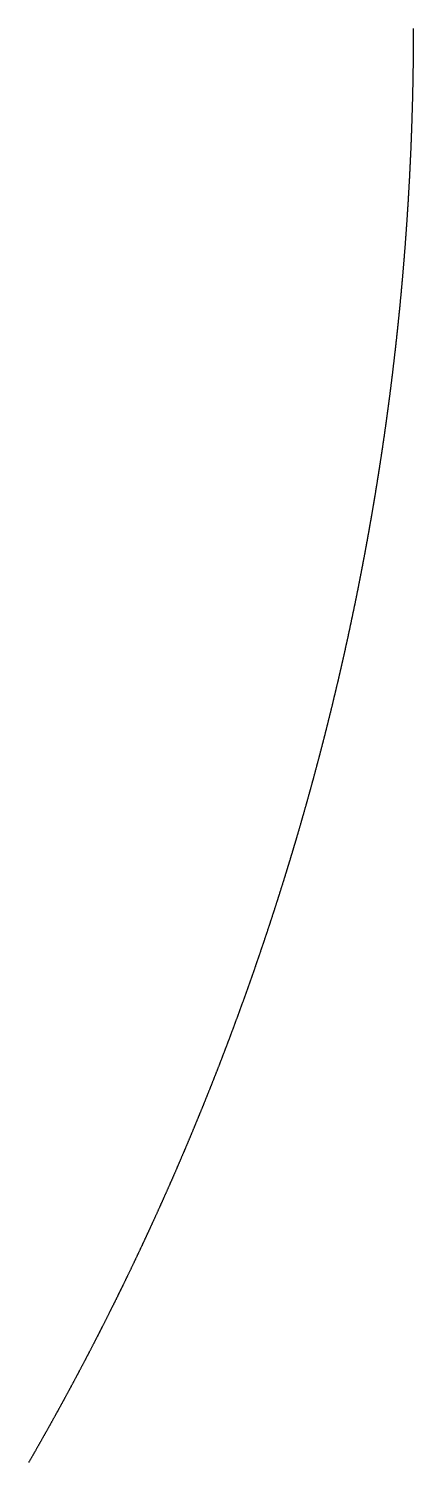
# Model space of a CAD drawing. Header units: metres. Extents: x -84 to 84, y -84 to 84.
# Drawn here: x 72.73 to 84, y -42.1 to -0.04 of the extents above; entities that cross this region are included whole.
import ezdxf

# ---------------------------------------------------------------- set-up
doc = ezdxf.new("R2010")
doc.units = ezdxf.units.M

msp = doc.modelspace()

# ---------------------------------------------------------------- linework, layer by layer
msp.add_lwpolyline([(84, -0.029), (84, -0.044), (84, -0.059), (84, -0.073), (84, -0.088), (84, -0.102), (84, -0.117), (84, -0.132), (84, -0.146), (84, -0.161), (84, -0.176), (84, -0.19), (84, -0.205), (84, -0.219), (84, -0.234), (84, -0.249), (84, -0.263), (84, -0.278), (84, -0.293), (83.999, -0.307), (83.999, -0.322), (83.999, -0.336), (83.999, -0.351), (83.999, -0.366), (83.999, -0.38), (83.999, -0.395), (83.999, -0.41), (83.999, -0.424), (83.999, -0.439), (83.999, -0.453), (83.999, -0.468), (83.999, -0.483), (83.999, -0.497), (83.998, -0.512), (83.998, -0.527), (83.998, -0.541), (83.998, -0.556), (83.998, -0.571), (83.998, -0.585), (83.998, -0.6), (83.998, -0.614), (83.998, -0.629), (83.998, -0.644), (83.997, -0.658), (83.997, -0.673), (83.997, -0.688), (83.997, -0.702), (83.997, -0.717), (83.997, -0.731), (83.997, -0.746), (83.997, -0.761), (83.996, -0.775), (83.996, -0.79), (83.996, -0.805), (83.996, -0.819), (83.996, -0.834), (83.996, -0.848), (83.996, -0.863), (83.995, -0.878), (83.995, -0.892), (83.995, -0.907), (83.995, -0.922), (83.995, -0.936), (83.995, -0.951), (83.995, -0.965), (83.994, -0.98), (83.994, -0.995), (83.994, -1.009), (83.994, -1.024), (83.994, -1.039), (83.993, -1.053), (83.993, -1.068), (83.993, -1.082), (83.993, -1.097), (83.993, -1.112), (83.993, -1.126), (83.992, -1.141), (83.992, -1.156), (83.992, -1.17), (83.992, -1.185), (83.992, -1.199), (83.991, -1.214), (83.991, -1.229), (83.991, -1.243), (83.991, -1.258), (83.99, -1.273), (83.99, -1.287), (83.99, -1.302), (83.99, -1.316), (83.99, -1.331), (83.989, -1.346), (83.989, -1.36), (83.989, -1.375), (83.989, -1.39), (83.988, -1.404), (83.988, -1.419), (83.988, -1.434), (83.988, -1.448), (83.987, -1.463), (83.987, -1.477), (83.987, -1.492), (83.987, -1.507), (83.986, -1.521), (83.986, -1.536), (83.986, -1.551), (83.986, -1.565), (83.985, -1.58), (83.985, -1.594), (83.985, -1.609), (83.984, -1.624), (83.984, -1.638), (83.984, -1.653), (83.984, -1.668), (83.983, -1.682), (83.983, -1.697), (83.983, -1.711), (83.982, -1.726), (83.982, -1.741), (83.982, -1.755), (83.981, -1.77), (83.981, -1.785), (83.981, -1.799), (83.981, -1.814), (83.98, -1.828), (83.98, -1.843), (83.98, -1.858), (83.979, -1.872), (83.979, -1.887), (83.979, -1.902), (83.978, -1.916), (83.978, -1.931), (83.978, -1.945), (83.977, -1.96), (83.977, -1.975), (83.977, -1.989), (83.976, -2.004), (83.976, -2.019), (83.976, -2.033), (83.975, -2.048), (83.975, -2.062), (83.974, -2.077), (83.974, -2.092), (83.974, -2.106), (83.973, -2.121), (83.973, -2.136), (83.973, -2.15), (83.972, -2.165), (83.972, -2.179), (83.971, -2.194), (83.971, -2.209), (83.971, -2.223), (83.97, -2.238), (83.97, -2.252), (83.97, -2.267), (83.969, -2.282), (83.969, -2.296), (83.968, -2.311), (83.968, -2.326), (83.968, -2.34), (83.967, -2.355), (83.967, -2.369), (83.966, -2.384), (83.966, -2.399), (83.965, -2.413), (83.965, -2.428), (83.965, -2.443), (83.964, -2.457), (83.964, -2.472), (83.963, -2.486), (83.963, -2.501), (83.962, -2.516), (83.962, -2.53), (83.962, -2.545), (83.961, -2.56), (83.961, -2.574), (83.96, -2.589), (83.96, -2.603), (83.959, -2.618), (83.959, -2.633), (83.958, -2.647), (83.958, -2.662), (83.958, -2.677), (83.957, -2.691), (83.957, -2.706), (83.956, -2.72), (83.956, -2.735), (83.955, -2.75), (83.955, -2.764), (83.954, -2.779), (83.954, -2.794), (83.953, -2.808), (83.953, -2.823), (83.952, -2.837), (83.952, -2.852), (83.951, -2.867), (83.951, -2.881), (83.95, -2.896), (83.95, -2.91), (83.949, -2.925), (83.949, -2.94), (83.948, -2.954), (83.948, -2.969), (83.947, -2.984), (83.947, -2.998), (83.946, -3.013), (83.946, -3.027), (83.945, -3.042), (83.945, -3.057), (83.944, -3.071), (83.944, -3.086), (83.943, -3.101), (83.942, -3.115), (83.942, -3.13), (83.941, -3.144), (83.941, -3.159), (83.94, -3.174), (83.94, -3.188), (83.939, -3.203), (83.939, -3.217), (83.938, -3.232), (83.937, -3.247), (83.937, -3.261), (83.936, -3.276), (83.936, -3.291), (83.935, -3.305), (83.935, -3.32), (83.934, -3.334), (83.933, -3.349), (83.933, -3.364), (83.932, -3.378), (83.932, -3.393), (83.931, -3.407), (83.931, -3.422), (83.93, -3.437), (83.929, -3.451), (83.929, -3.466), (83.928, -3.481), (83.928, -3.495), (83.927, -3.51), (83.926, -3.524), (83.926, -3.539), (83.925, -3.554), (83.924, -3.568), (83.924, -3.583), (83.923, -3.597), (83.923, -3.612), (83.922, -3.627), (83.921, -3.641), (83.921, -3.656), (83.92, -3.671), (83.919, -3.685), (83.919, -3.7), (83.918, -3.714), (83.918, -3.729), (83.917, -3.744), (83.916, -3.758), (83.916, -3.773), (83.915, -3.787), (83.914, -3.802), (83.914, -3.817), (83.913, -3.831), (83.912, -3.846), (83.912, -3.861), (83.911, -3.875), (83.91, -3.89), (83.91, -3.904), (83.909, -3.919), (83.908, -3.934), (83.908, -3.948), (83.907, -3.963), (83.906, -3.977), (83.905, -3.992), (83.905, -4.007), (83.904, -4.021), (83.903, -4.036), (83.903, -4.05), (83.902, -4.065), (83.901, -4.08), (83.901, -4.094), (83.9, -4.109), (83.899, -4.124), (83.898, -4.138), (83.898, -4.153), (83.897, -4.167), (83.896, -4.182), (83.895, -4.197), (83.895, -4.211), (83.894, -4.226), (83.893, -4.24), (83.893, -4.255), (83.892, -4.27), (83.891, -4.284), (83.89, -4.299), (83.89, -4.313), (83.889, -4.328), (83.888, -4.343), (83.887, -4.357), (83.887, -4.372), (83.886, -4.387), (83.885, -4.401), (83.884, -4.416), (83.884, -4.43), (83.883, -4.445), (83.882, -4.46), (83.881, -4.474), (83.88, -4.489), (83.88, -4.503), (83.879, -4.518), (83.878, -4.533), (83.877, -4.547), (83.876, -4.562), (83.876, -4.576), (83.875, -4.591), (83.874, -4.606), (83.873, -4.62), (83.872, -4.635), (83.872, -4.649), (83.871, -4.664), (83.87, -4.679), (83.869, -4.693), (83.868, -4.708), (83.868, -4.722), (83.867, -4.737), (83.866, -4.752), (83.865, -4.766), (83.864, -4.781), (83.863, -4.796), (83.863, -4.81), (83.862, -4.825), (83.861, -4.839), (83.86, -4.854), (83.859, -4.869), (83.858, -4.883), (83.858, -4.898), (83.857, -4.912), (83.856, -4.927), (83.855, -4.942), (83.854, -4.956), (83.853, -4.971), (83.852, -4.985), (83.852, -5), (83.851, -5.015), (83.85, -5.029), (83.849, -5.044), (83.848, -5.058), (83.847, -5.073), (83.846, -5.088), (83.845, -5.102), (83.845, -5.117), (83.844, -5.131), (83.843, -5.146), (83.842, -5.161), (83.841, -5.175), (83.84, -5.19), (83.839, -5.204), (83.838, -5.219), (83.837, -5.234), (83.836, -5.248), (83.836, -5.263), (83.835, -5.277), (83.834, -5.292), (83.833, -5.307), (83.832, -5.321), (83.831, -5.336), (83.83, -5.35), (83.829, -5.365), (83.828, -5.38), (83.827, -5.394), (83.826, -5.409), (83.825, -5.423), (83.824, -5.438), (83.823, -5.453), (83.823, -5.467), (83.822, -5.482), (83.821, -5.496), (83.82, -5.511), (83.819, -5.526), (83.818, -5.54), (83.817, -5.555), (83.816, -5.569), (83.815, -5.584), (83.814, -5.599), (83.813, -5.613), (83.812, -5.628), (83.811, -5.642), (83.81, -5.657), (83.809, -5.672), (83.808, -5.686), (83.807, -5.701), (83.806, -5.715), (83.805, -5.73), (83.804, -5.745), (83.803, -5.759), (83.802, -5.774), (83.801, -5.788), (83.8, -5.803), (83.799, -5.817), (83.798, -5.832), (83.797, -5.847), (83.796, -5.861), (83.795, -5.876), (83.794, -5.89), (83.793, -5.905), (83.792, -5.92), (83.791, -5.934), (83.79, -5.949), (83.789, -5.963), (83.788, -5.978), (83.787, -5.993), (83.786, -6.007), (83.785, -6.022), (83.784, -6.036), (83.783, -6.051), (83.781, -6.066), (83.78, -6.08), (83.779, -6.095), (83.778, -6.109), (83.777, -6.124), (83.776, -6.138), (83.775, -6.153), (83.774, -6.168), (83.773, -6.182), (83.772, -6.197), (83.771, -6.211), (83.77, -6.226), (83.769, -6.241), (83.768, -6.255), (83.766, -6.27), (83.765, -6.284), (83.764, -6.299), (83.763, -6.314), (83.762, -6.328), (83.761, -6.343), (83.76, -6.357), (83.759, -6.372), (83.758, -6.386), (83.757, -6.401), (83.755, -6.416), (83.754, -6.43), (83.753, -6.445), (83.752, -6.459), (83.751, -6.474), (83.75, -6.489), (83.749, -6.503), (83.748, -6.518), (83.746, -6.532), (83.745, -6.547), (83.744, -6.562), (83.743, -6.576), (83.742, -6.591), (83.741, -6.605), (83.74, -6.62), (83.738, -6.634), (83.737, -6.649), (83.736, -6.664), (83.735, -6.678), (83.734, -6.693), (83.733, -6.707), (83.732, -6.722), (83.73, -6.737), (83.729, -6.751), (83.728, -6.766), (83.727, -6.78), (83.726, -6.795), (83.724, -6.809), (83.723, -6.824), (83.722, -6.839), (83.721, -6.853), (83.72, -6.868), (83.719, -6.882), (83.717, -6.897), (83.716, -6.911), (83.715, -6.926), (83.714, -6.941), (83.713, -6.955), (83.711, -6.97), (83.71, -6.984), (83.709, -6.999), (83.708, -7.014), (83.706, -7.028), (83.705, -7.043), (83.704, -7.057), (83.703, -7.072), (83.702, -7.086), (83.7, -7.101), (83.699, -7.116), (83.698, -7.13), (83.697, -7.145), (83.695, -7.159), (83.694, -7.174), (83.693, -7.188), (83.692, -7.203), (83.69, -7.218), (83.689, -7.232), (83.688, -7.247), (83.687, -7.261), (83.685, -7.276), (83.684, -7.29), (83.683, -7.305), (83.682, -7.32), (83.68, -7.334), (83.679, -7.349), (83.678, -7.363), (83.676, -7.378), (83.675, -7.392), (83.674, -7.407), (83.673, -7.422), (83.671, -7.436), (83.67, -7.451), (83.669, -7.465), (83.667, -7.48), (83.666, -7.494), (83.665, -7.509), (83.664, -7.524), (83.662, -7.538), (83.661, -7.553), (83.66, -7.567), (83.658, -7.582), (83.657, -7.596), (83.656, -7.611), (83.654, -7.626), (83.653, -7.64), (83.652, -7.655), (83.65, -7.669), (83.649, -7.684), (83.648, -7.698), (83.646, -7.713), (83.645, -7.728), (83.644, -7.742), (83.642, -7.757), (83.641, -7.771), (83.64, -7.786), (83.638, -7.8), (83.637, -7.815), (83.636, -7.83), (83.634, -7.844), (83.633, -7.859), (83.631, -7.873), (83.63, -7.888), (83.629, -7.902), (83.627, -7.917), (83.626, -7.931), (83.625, -7.946), (83.623, -7.961), (83.622, -7.975), (83.62, -7.99), (83.619, -8.004), (83.618, -8.019), (83.616, -8.033), (83.615, -8.048), (83.613, -8.063), (83.612, -8.077), (83.611, -8.092), (83.609, -8.106), (83.608, -8.121), (83.606, -8.135), (83.605, -8.15), (83.604, -8.164), (83.602, -8.179), (83.601, -8.194), (83.599, -8.208), (83.598, -8.223), (83.597, -8.237), (83.595, -8.252), (83.594, -8.266), (83.592, -8.281), (83.591, -8.295), (83.589, -8.31), (83.588, -8.325), (83.586, -8.339), (83.585, -8.354), (83.584, -8.368), (83.582, -8.383), (83.581, -8.397), (83.579, -8.412), (83.578, -8.427), (83.576, -8.441), (83.575, -8.456), (83.573, -8.47), (83.572, -8.485), (83.57, -8.499), (83.569, -8.514), (83.567, -8.528), (83.566, -8.543), (83.564, -8.557), (83.563, -8.572), (83.561, -8.587), (83.56, -8.601), (83.558, -8.616), (83.557, -8.63), (83.555, -8.645), (83.554, -8.659), (83.552, -8.674), (83.551, -8.688), (83.549, -8.703), (83.548, -8.718), (83.546, -8.732), (83.545, -8.747), (83.543, -8.761), (83.542, -8.776), (83.54, -8.79), (83.539, -8.805), (83.537, -8.819), (83.536, -8.834), (83.534, -8.848), (83.533, -8.863), (83.531, -8.878), (83.53, -8.892), (83.528, -8.907), (83.527, -8.921), (83.525, -8.936), (83.523, -8.95), (83.522, -8.965), (83.52, -8.979), (83.519, -8.994), (83.517, -9.009), (83.516, -9.023), (83.514, -9.038), (83.512, -9.052), (83.511, -9.067), (83.509, -9.081), (83.508, -9.096), (83.506, -9.11), (83.505, -9.125), (83.503, -9.139), (83.501, -9.154), (83.5, -9.168), (83.498, -9.183), (83.497, -9.198), (83.495, -9.212), (83.493, -9.227), (83.492, -9.241), (83.49, -9.256), (83.489, -9.27), (83.487, -9.285), (83.485, -9.299), (83.484, -9.314), (83.482, -9.328), (83.481, -9.343), (83.479, -9.358), (83.477, -9.372), (83.476, -9.387), (83.474, -9.401), (83.472, -9.416), (83.471, -9.43), (83.469, -9.445), (83.467, -9.459), (83.466, -9.474), (83.464, -9.488), (83.463, -9.503), (83.461, -9.517), (83.459, -9.532), (83.458, -9.546), (83.456, -9.561), (83.454, -9.576), (83.453, -9.59), (83.451, -9.605), (83.449, -9.619), (83.448, -9.634), (83.446, -9.648), (83.444, -9.663), (83.443, -9.677), (83.441, -9.692), (83.439, -9.706), (83.438, -9.721), (83.436, -9.735), (83.434, -9.75), (83.432, -9.764), (83.431, -9.779), (83.429, -9.794), (83.427, -9.808), (83.426, -9.823), (83.424, -9.837), (83.422, -9.852), (83.421, -9.866), (83.419, -9.881), (83.417, -9.895), (83.415, -9.91), (83.414, -9.924), (83.412, -9.939), (83.41, -9.953), (83.408, -9.968), (83.407, -9.982), (83.405, -9.997), (83.403, -10.011), (83.402, -10.026), (83.4, -10.04), (83.398, -10.055), (83.396, -10.07), (83.395, -10.084), (83.393, -10.099), (83.391, -10.113), (83.389, -10.128), (83.388, -10.142), (83.386, -10.157), (83.384, -10.171), (83.382, -10.186), (83.38, -10.2), (83.379, -10.215), (83.377, -10.229), (83.375, -10.244), (83.373, -10.258), (83.372, -10.273), (83.37, -10.287), (83.368, -10.302), (83.366, -10.316), (83.364, -10.331), (83.363, -10.345), (83.361, -10.36), (83.359, -10.374), (83.357, -10.389), (83.355, -10.404), (83.354, -10.418), (83.352, -10.433), (83.35, -10.447), (83.348, -10.462), (83.346, -10.476), (83.345, -10.491), (83.343, -10.505), (83.341, -10.52), (83.339, -10.534), (83.337, -10.549), (83.335, -10.563), (83.334, -10.578), (83.332, -10.592), (83.33, -10.607), (83.328, -10.621), (83.326, -10.636), (83.324, -10.65), (83.323, -10.665), (83.321, -10.679), (83.319, -10.694), (83.317, -10.708), (83.315, -10.723), (83.313, -10.737), (83.311, -10.752), (83.31, -10.766), (83.308, -10.781), (83.306, -10.795), (83.304, -10.81), (83.302, -10.824), (83.3, -10.839), (83.298, -10.853), (83.296, -10.868), (83.294, -10.882), (83.293, -10.897), (83.291, -10.911), (83.289, -10.926), (83.287, -10.94), (83.285, -10.955), (83.283, -10.969), (83.281, -10.984), (83.279, -10.998), (83.277, -11.013), (83.275, -11.027), (83.274, -11.042), (83.272, -11.056), (83.27, -11.071), (83.268, -11.085), (83.266, -11.1), (83.264, -11.114), (83.262, -11.129), (83.26, -11.143), (83.258, -11.158), (83.256, -11.172), (83.254, -11.187), (83.252, -11.201), (83.25, -11.216), (83.248, -11.23), (83.246, -11.245), (83.245, -11.259), (83.243, -11.274), (83.241, -11.288), (83.239, -11.303), (83.237, -11.317), (83.235, -11.332), (83.233, -11.346), (83.231, -11.361), (83.229, -11.375), (83.227, -11.39), (83.225, -11.404), (83.223, -11.419), (83.221, -11.433), (83.219, -11.448), (83.217, -11.462), (83.215, -11.477), (83.213, -11.491), (83.211, -11.506), (83.209, -11.52), (83.207, -11.535), (83.205, -11.549), (83.203, -11.564), (83.201, -11.578), (83.199, -11.593), (83.197, -11.607), (83.195, -11.622), (83.193, -11.636), (83.191, -11.651), (83.189, -11.665), (83.187, -11.68), (83.185, -11.694), (83.183, -11.709), (83.181, -11.723), (83.179, -11.738), (83.177, -11.752), (83.175, -11.767), (83.173, -11.781), (83.17, -11.796), (83.168, -11.81), (83.166, -11.825), (83.164, -11.839), (83.162, -11.854), (83.16, -11.868), (83.158, -11.883), (83.156, -11.897), (83.154, -11.911), (83.152, -11.926), (83.15, -11.94), (83.148, -11.955), (83.146, -11.969), (83.144, -11.984), (83.142, -11.998), (83.139, -12.013), (83.137, -12.027), (83.135, -12.042), (83.133, -12.056), (83.131, -12.071), (83.129, -12.085), (83.127, -12.1), (83.125, -12.114), (83.123, -12.129), (83.121, -12.143), (83.119, -12.158), (83.116, -12.172), (83.114, -12.187), (83.112, -12.201), (83.11, -12.216), (83.108, -12.23), (83.106, -12.244), (83.104, -12.259), (83.102, -12.273), (83.099, -12.288), (83.097, -12.302), (83.095, -12.317), (83.093, -12.331), (83.091, -12.346), (83.089, -12.36), (83.087, -12.375), (83.084, -12.389), (83.082, -12.404), (83.08, -12.418), (83.078, -12.433), (83.076, -12.447), (83.074, -12.462), (83.071, -12.476), (83.069, -12.49), (83.067, -12.505), (83.065, -12.519), (83.063, -12.534), (83.061, -12.548), (83.058, -12.563), (83.056, -12.577), (83.054, -12.592), (83.052, -12.606), (83.05, -12.621), (83.047, -12.635), (83.045, -12.65), (83.043, -12.664), (83.041, -12.679), (83.039, -12.693), (83.036, -12.707), (83.034, -12.722), (83.032, -12.736), (83.03, -12.751), (83.028, -12.765), (83.025, -12.78), (83.023, -12.794), (83.021, -12.809), (83.019, -12.823), (83.017, -12.838), (83.014, -12.852), (83.012, -12.866), (83.01, -12.881), (83.008, -12.895), (83.005, -12.91), (83.003, -12.924), (83.001, -12.939), (82.999, -12.953), (82.996, -12.968), (82.994, -12.982), (82.992, -12.997), (82.99, -13.011), (82.987, -13.025), (82.985, -13.04), (82.983, -13.054), (82.981, -13.069), (82.978, -13.083), (82.976, -13.098), (82.974, -13.112), (82.971, -13.127), (82.969, -13.141), (82.967, -13.156), (82.965, -13.17), (82.962, -13.184), (82.96, -13.199), (82.958, -13.213), (82.955, -13.228), (82.953, -13.242), (82.951, -13.257), (82.949, -13.271), (82.946, -13.286), (82.944, -13.3), (82.942, -13.314), (82.939, -13.329), (82.937, -13.343), (82.935, -13.358), (82.932, -13.372), (82.93, -13.387), (82.928, -13.401), (82.925, -13.416), (82.923, -13.43), (82.921, -13.444), (82.918, -13.459), (82.916, -13.473), (82.914, -13.488), (82.911, -13.502), (82.909, -13.517), (82.907, -13.531), (82.904, -13.546), (82.902, -13.56), (82.9, -13.574), (82.897, -13.589), (82.895, -13.603), (82.893, -13.618), (82.89, -13.632), (82.888, -13.647), (82.885, -13.661), (82.883, -13.675), (82.881, -13.69), (82.878, -13.704), (82.876, -13.719), (82.874, -13.733), (82.871, -13.748), (82.869, -13.762), (82.866, -13.777), (82.864, -13.791), (82.862, -13.805), (82.859, -13.82), (82.857, -13.834), (82.854, -13.849), (82.852, -13.863), (82.85, -13.878), (82.847, -13.892), (82.845, -13.906), (82.842, -13.921), (82.84, -13.935), (82.838, -13.95), (82.835, -13.964), (82.833, -13.979), (82.83, -13.993), (82.828, -14.007), (82.825, -14.022), (82.823, -14.036), (82.821, -14.051), (82.818, -14.065), (82.816, -14.08), (82.813, -14.094), (82.811, -14.108), (82.808, -14.123), (82.806, -14.137), (82.803, -14.152), (82.801, -14.166), (82.798, -14.18), (82.796, -14.195), (82.794, -14.209), (82.791, -14.224), (82.789, -14.238), (82.786, -14.253), (82.784, -14.267), (82.781, -14.281), (82.779, -14.296), (82.776, -14.31), (82.774, -14.325), (82.771, -14.339), (82.769, -14.353), (82.766, -14.368), (82.764, -14.382), (82.761, -14.397), (82.759, -14.411), (82.756, -14.426), (82.754, -14.44), (82.751, -14.454), (82.749, -14.469), (82.746, -14.483), (82.744, -14.498), (82.741, -14.512), (82.739, -14.526), (82.736, -14.541), (82.734, -14.555), (82.731, -14.57), (82.729, -14.584), (82.726, -14.598), (82.723, -14.613), (82.721, -14.627), (82.718, -14.642), (82.716, -14.656), (82.713, -14.671), (82.711, -14.685), (82.708, -14.699), (82.706, -14.714), (82.703, -14.728), (82.701, -14.743), (82.698, -14.757), (82.695, -14.771), (82.693, -14.786), (82.69, -14.8), (82.688, -14.815), (82.685, -14.829), (82.683, -14.843), (82.68, -14.858), (82.677, -14.872), (82.675, -14.887), (82.672, -14.901), (82.67, -14.915), (82.667, -14.93), (82.664, -14.944), (82.662, -14.959), (82.659, -14.973), (82.657, -14.987), (82.654, -15.002), (82.651, -15.016), (82.649, -15.031), (82.646, -15.045), (82.644, -15.059), (82.641, -15.074), (82.638, -15.088), (82.636, -15.102), (82.633, -15.117), (82.631, -15.131), (82.628, -15.146), (82.625, -15.16), (82.623, -15.174), (82.62, -15.189), (82.617, -15.203), (82.615, -15.218), (82.612, -15.232), (82.609, -15.246), (82.607, -15.261), (82.604, -15.275), (82.602, -15.29), (82.599, -15.304), (82.596, -15.318), (82.594, -15.333), (82.591, -15.347), (82.588, -15.361), (82.586, -15.376), (82.583, -15.39), (82.58, -15.405), (82.578, -15.419), (82.575, -15.433), (82.572, -15.448), (82.569, -15.462), (82.567, -15.477), (82.564, -15.491), (82.561, -15.505), (82.559, -15.52), (82.556, -15.534), (82.553, -15.548), (82.551, -15.563), (82.548, -15.577), (82.545, -15.592), (82.543, -15.606), (82.54, -15.62), (82.537, -15.635), (82.534, -15.649), (82.532, -15.663), (82.529, -15.678), (82.526, -15.692), (82.523, -15.707), (82.521, -15.721), (82.518, -15.735), (82.515, -15.75), (82.513, -15.764), (82.51, -15.778), (82.507, -15.793), (82.504, -15.807), (82.502, -15.822), (82.499, -15.836), (82.496, -15.85), (82.493, -15.865), (82.491, -15.879), (82.488, -15.893), (82.485, -15.908), (82.482, -15.922), (82.48, -15.936), (82.477, -15.951), (82.474, -15.965), (82.471, -15.98), (82.468, -15.994), (82.466, -16.008), (82.463, -16.023), (82.46, -16.037), (82.457, -16.051), (82.455, -16.066), (82.452, -16.08), (82.449, -16.094), (82.446, -16.109), (82.443, -16.123), (82.441, -16.138), (82.438, -16.152), (82.435, -16.166), (82.432, -16.181), (82.429, -16.195), (82.427, -16.209), (82.424, -16.224), (82.421, -16.238), (82.418, -16.252), (82.415, -16.267), (82.412, -16.281), (82.41, -16.295), (82.407, -16.31), (82.404, -16.324), (82.401, -16.338), (82.398, -16.353), (82.395, -16.367), (82.393, -16.382), (82.39, -16.396), (82.387, -16.41), (82.384, -16.425), (82.381, -16.439), (82.378, -16.453), (82.375, -16.468), (82.373, -16.482), (82.37, -16.496), (82.367, -16.511), (82.364, -16.525), (82.361, -16.539), (82.358, -16.554), (82.355, -16.568), (82.353, -16.582), (82.35, -16.597), (82.347, -16.611), (82.344, -16.625), (82.341, -16.64), (82.338, -16.654), (82.335, -16.668), (82.332, -16.683), (82.329, -16.697), (82.327, -16.711), (82.324, -16.726), (82.321, -16.74), (82.318, -16.754), (82.315, -16.769), (82.312, -16.783), (82.309, -16.798), (82.306, -16.812), (82.303, -16.826), (82.3, -16.841), (82.297, -16.855), (82.294, -16.869), (82.292, -16.884), (82.289, -16.898), (82.286, -16.912), (82.283, -16.927), (82.28, -16.941), (82.277, -16.955), (82.274, -16.969), (82.271, -16.984), (82.268, -16.998), (82.265, -17.012), (82.262, -17.027), (82.259, -17.041), (82.256, -17.055), (82.253, -17.07), (82.25, -17.084), (82.247, -17.098), (82.244, -17.113), (82.241, -17.127), (82.238, -17.141), (82.235, -17.156), (82.232, -17.17), (82.229, -17.184), (82.226, -17.199), (82.223, -17.213), (82.22, -17.227), (82.217, -17.242), (82.215, -17.256), (82.212, -17.27), (82.209, -17.285), (82.206, -17.299), (82.203, -17.313), (82.199, -17.328), (82.196, -17.342), (82.193, -17.356), (82.19, -17.371), (82.187, -17.385), (82.184, -17.399), (82.181, -17.413), (82.178, -17.428), (82.175, -17.442), (82.172, -17.456), (82.169, -17.471), (82.166, -17.485), (82.163, -17.499), (82.16, -17.514), (82.157, -17.528), (82.154, -17.542), (82.151, -17.557), (82.148, -17.571), (82.145, -17.585), (82.142, -17.6), (82.139, -17.614), (82.136, -17.628), (82.133, -17.642), (82.13, -17.657), (82.127, -17.671), (82.124, -17.685), (82.12, -17.7), (82.117, -17.714), (82.114, -17.728), (82.111, -17.743), (82.108, -17.757), (82.105, -17.771), (82.102, -17.785), (82.099, -17.8), (82.096, -17.814), (82.093, -17.828), (82.09, -17.843), (82.087, -17.857), (82.083, -17.871), (82.08, -17.886), (82.077, -17.9), (82.074, -17.914), (82.071, -17.928), (82.068, -17.943), (82.065, -17.957), (82.062, -17.971), (82.059, -17.986), (82.055, -18), (82.052, -18.014), (82.049, -18.028), (82.046, -18.043), (82.043, -18.057), (82.04, -18.071), (82.037, -18.086), (82.033, -18.1), (82.03, -18.114), (82.027, -18.128), (82.024, -18.143), (82.021, -18.157), (82.018, -18.171), (82.015, -18.186), (82.011, -18.2), (82.008, -18.214), (82.005, -18.228), (82.002, -18.243), (81.999, -18.257), (81.996, -18.271), (81.992, -18.286), (81.989, -18.3), (81.986, -18.314), (81.983, -18.328), (81.98, -18.343), (81.976, -18.357), (81.973, -18.371), (81.97, -18.386), (81.967, -18.4), (81.964, -18.414), (81.961, -18.428), (81.957, -18.443), (81.954, -18.457), (81.951, -18.471), (81.948, -18.485), (81.945, -18.5), (81.941, -18.514), (81.938, -18.528), (81.935, -18.543), (81.932, -18.557), (81.928, -18.571), (81.925, -18.585), (81.922, -18.6), (81.919, -18.614), (81.916, -18.628), (81.912, -18.642), (81.909, -18.657), (81.906, -18.671), (81.903, -18.685), (81.899, -18.7), (81.896, -18.714), (81.893, -18.728), (81.89, -18.742), (81.886, -18.757), (81.883, -18.771), (81.88, -18.785), (81.877, -18.799), (81.873, -18.814), (81.87, -18.828), (81.867, -18.842), (81.863, -18.856), (81.86, -18.871), (81.857, -18.885), (81.854, -18.899), (81.85, -18.913), (81.847, -18.928), (81.844, -18.942), (81.84, -18.956), (81.837, -18.97), (81.834, -18.985), (81.831, -18.999), (81.827, -19.013), (81.824, -19.027), (81.821, -19.042), (81.817, -19.056), (81.814, -19.07), (81.811, -19.084), (81.807, -19.099), (81.804, -19.113), (81.801, -19.127), (81.797, -19.141), (81.794, -19.156), (81.791, -19.17), (81.788, -19.184), (81.784, -19.198), (81.781, -19.213), (81.778, -19.227), (81.774, -19.241), (81.771, -19.255), (81.767, -19.27), (81.764, -19.284), (81.761, -19.298), (81.757, -19.312), (81.754, -19.327), (81.751, -19.341), (81.747, -19.355), (81.744, -19.369), (81.741, -19.384), (81.737, -19.398), (81.734, -19.412), (81.731, -19.426), (81.727, -19.441), (81.724, -19.455), (81.72, -19.469), (81.717, -19.483), (81.714, -19.497), (81.71, -19.512), (81.707, -19.526), (81.703, -19.54), (81.7, -19.554), (81.697, -19.569), (81.693, -19.583), (81.69, -19.597), (81.686, -19.611), (81.683, -19.626), (81.68, -19.64), (81.676, -19.654), (81.673, -19.668), (81.669, -19.682), (81.666, -19.697), (81.663, -19.711), (81.659, -19.725), (81.656, -19.739), (81.652, -19.754), (81.649, -19.768), (81.645, -19.782), (81.642, -19.796), (81.639, -19.81), (81.635, -19.825), (81.632, -19.839), (81.628, -19.853), (81.625, -19.867), (81.621, -19.882), (81.618, -19.896), (81.614, -19.91), (81.611, -19.924), (81.608, -19.938), (81.604, -19.953), (81.601, -19.967), (81.597, -19.981), (81.594, -19.995), (81.59, -20.009), (81.587, -20.024), (81.583, -20.038), (81.58, -20.052), (81.576, -20.066), (81.573, -20.081), (81.569, -20.095), (81.566, -20.109), (81.562, -20.123), (81.559, -20.137), (81.555, -20.152), (81.552, -20.166), (81.548, -20.18), (81.545, -20.194), (81.541, -20.208), (81.538, -20.223), (81.534, -20.237), (81.531, -20.251), (81.527, -20.265), (81.524, -20.279), (81.52, -20.294), (81.517, -20.308), (81.513, -20.322), (81.51, -20.336), (81.506, -20.35), (81.503, -20.365), (81.499, -20.379), (81.496, -20.393), (81.492, -20.407), (81.488, -20.421), (81.485, -20.436), (81.481, -20.45), (81.478, -20.464), (81.474, -20.478), (81.471, -20.492), (81.467, -20.507), (81.464, -20.521), (81.46, -20.535), (81.456, -20.549), (81.453, -20.563), (81.449, -20.577), (81.446, -20.592), (81.442, -20.606), (81.439, -20.62), (81.435, -20.634), (81.431, -20.648), (81.428, -20.663), (81.424, -20.677), (81.421, -20.691), (81.417, -20.705), (81.413, -20.719), (81.41, -20.733), (81.406, -20.748), (81.403, -20.762), (81.399, -20.776), (81.395, -20.79), (81.392, -20.804), (81.388, -20.819), (81.385, -20.833), (81.381, -20.847), (81.377, -20.861), (81.374, -20.875), (81.37, -20.889), (81.366, -20.904), (81.363, -20.918), (81.359, -20.932), (81.356, -20.946), (81.352, -20.96), (81.348, -20.974), (81.345, -20.989), (81.341, -21.003), (81.337, -21.017), (81.334, -21.031), (81.33, -21.045), (81.326, -21.059), (81.323, -21.074), (81.319, -21.088), (81.315, -21.102), (81.312, -21.116), (81.308, -21.13), (81.304, -21.144), (81.301, -21.159), (81.297, -21.173), (81.293, -21.187), (81.29, -21.201), (81.286, -21.215), (81.282, -21.229), (81.279, -21.244), (81.275, -21.258), (81.271, -21.272), (81.268, -21.286), (81.264, -21.3), (81.26, -21.314), (81.257, -21.328), (81.253, -21.343), (81.249, -21.357), (81.245, -21.371), (81.242, -21.385), (81.238, -21.399), (81.234, -21.413), (81.231, -21.428), (81.227, -21.442), (81.223, -21.456), (81.219, -21.47), (81.216, -21.484), (81.212, -21.498), (81.208, -21.512), (81.204, -21.527), (81.201, -21.541), (81.197, -21.555), (81.193, -21.569), (81.189, -21.583), (81.186, -21.597), (81.182, -21.611), (81.178, -21.626), (81.174, -21.64), (81.171, -21.654), (81.167, -21.668), (81.163, -21.682), (81.159, -21.696), (81.156, -21.71), (81.152, -21.725), (81.148, -21.739), (81.144, -21.753), (81.141, -21.767), (81.137, -21.781), (81.133, -21.795), (81.129, -21.809), (81.125, -21.824), (81.122, -21.838), (81.118, -21.852), (81.114, -21.866), (81.11, -21.88), (81.106, -21.894), (81.103, -21.908), (81.099, -21.922), (81.095, -21.937), (81.091, -21.951), (81.087, -21.965), (81.084, -21.979), (81.08, -21.993), (81.076, -22.007), (81.072, -22.021), (81.068, -22.035), (81.064, -22.05), (81.061, -22.064), (81.057, -22.078), (81.053, -22.092), (81.049, -22.106), (81.045, -22.12), (81.041, -22.134), (81.038, -22.148), (81.034, -22.163), (81.03, -22.177), (81.026, -22.191), (81.022, -22.205), (81.018, -22.219), (81.014, -22.233), (81.011, -22.247), (81.007, -22.261), (81.003, -22.275), (80.999, -22.29), (80.995, -22.304), (80.991, -22.318), (80.987, -22.332), (80.984, -22.346), (80.98, -22.36), (80.976, -22.374), (80.972, -22.388), (80.968, -22.403), (80.964, -22.417), (80.96, -22.431), (80.956, -22.445), (80.952, -22.459), (80.948, -22.473), (80.945, -22.487), (80.941, -22.501), (80.937, -22.515), (80.933, -22.529), (80.929, -22.544), (80.925, -22.558), (80.921, -22.572), (80.917, -22.586), (80.913, -22.6), (80.909, -22.614), (80.905, -22.628), (80.901, -22.642), (80.898, -22.656), (80.894, -22.67), (80.89, -22.685), (80.886, -22.699), (80.882, -22.713), (80.878, -22.727), (80.874, -22.741), (80.87, -22.755), (80.866, -22.769), (80.862, -22.783), (80.858, -22.797), (80.854, -22.811), (80.85, -22.825), (80.846, -22.84), (80.842, -22.854), (80.838, -22.868), (80.834, -22.882), (80.83, -22.896), (80.826, -22.91), (80.822, -22.924), (80.818, -22.938), (80.814, -22.952), (80.81, -22.966), (80.806, -22.98), (80.802, -22.995), (80.798, -23.009), (80.794, -23.023), (80.79, -23.037), (80.786, -23.051), (80.782, -23.065), (80.778, -23.079), (80.774, -23.093), (80.77, -23.107), (80.766, -23.121), (80.762, -23.135), (80.758, -23.149), (80.754, -23.163), (80.75, -23.178), (80.746, -23.192), (80.742, -23.206), (80.738, -23.22), (80.734, -23.234), (80.73, -23.248), (80.726, -23.262), (80.722, -23.276), (80.718, -23.29), (80.714, -23.304), (80.71, -23.318), (80.706, -23.332), (80.702, -23.346), (80.698, -23.36), (80.694, -23.374), (80.69, -23.389), (80.686, -23.403), (80.682, -23.417), (80.677, -23.431), (80.673, -23.445), (80.669, -23.459), (80.665, -23.473), (80.661, -23.487), (80.657, -23.501), (80.653, -23.515), (80.649, -23.529), (80.645, -23.543), (80.641, -23.557), (80.637, -23.571), (80.633, -23.585), (80.628, -23.599), (80.624, -23.613), (80.62, -23.627), (80.616, -23.642), (80.612, -23.656), (80.608, -23.67), (80.604, -23.684), (80.6, -23.698), (80.596, -23.712), (80.591, -23.726), (80.587, -23.74), (80.583, -23.754), (80.579, -23.768), (80.575, -23.782), (80.571, -23.796), (80.567, -23.81), (80.563, -23.824), (80.558, -23.838), (80.554, -23.852), (80.55, -23.866), (80.546, -23.88), (80.542, -23.894), (80.538, -23.908), (80.534, -23.922), (80.529, -23.936), (80.525, -23.95), (80.521, -23.965), (80.517, -23.979), (80.513, -23.993), (80.509, -24.007), (80.504, -24.021), (80.5, -24.035), (80.496, -24.049), (80.492, -24.063), (80.488, -24.077), (80.483, -24.091), (80.479, -24.105), (80.475, -24.119), (80.471, -24.133), (80.467, -24.147), (80.463, -24.161), (80.458, -24.175), (80.454, -24.189), (80.45, -24.203), (80.446, -24.217), (80.442, -24.231), (80.437, -24.245), (80.433, -24.259), (80.429, -24.273), (80.425, -24.287), (80.42, -24.301), (80.416, -24.315), (80.412, -24.329), (80.408, -24.343), (80.404, -24.357), (80.399, -24.371), (80.395, -24.385), (80.391, -24.399), (80.387, -24.413), (80.382, -24.427), (80.378, -24.441), (80.374, -24.455), (80.37, -24.469), (80.365, -24.483), (80.361, -24.497), (80.357, -24.511), (80.353, -24.525), (80.348, -24.539), (80.344, -24.553), (80.34, -24.567), (80.336, -24.581), (80.331, -24.595), (80.327, -24.609), (80.323, -24.623), (80.318, -24.637), (80.314, -24.651), (80.31, -24.665), (80.306, -24.679), (80.301, -24.693), (80.297, -24.707), (80.293, -24.721), (80.288, -24.735), (80.284, -24.749), (80.28, -24.763), (80.275, -24.777), (80.271, -24.791), (80.267, -24.805), (80.263, -24.819), (80.258, -24.833), (80.254, -24.847), (80.25, -24.861), (80.245, -24.875), (80.241, -24.889), (80.237, -24.903), (80.232, -24.917), (80.228, -24.931), (80.224, -24.945), (80.219, -24.959), (80.215, -24.973), (80.211, -24.987), (80.206, -25.001), (80.202, -25.015), (80.198, -25.029), (80.193, -25.043), (80.189, -25.057), (80.185, -25.071), (80.18, -25.085), (80.176, -25.099), (80.171, -25.113), (80.167, -25.127), (80.163, -25.141), (80.158, -25.155), (80.154, -25.169), (80.15, -25.183), (80.145, -25.197), (80.141, -25.211), (80.137, -25.225), (80.132, -25.239), (80.128, -25.253), (80.123, -25.267), (80.119, -25.281), (80.115, -25.295), (80.11, -25.309), (80.106, -25.323), (80.101, -25.336), (80.097, -25.35), (80.093, -25.364), (80.088, -25.378), (80.084, -25.392), (80.079, -25.406), (80.075, -25.42), (80.071, -25.434), (80.066, -25.448), (80.062, -25.462), (80.057, -25.476), (80.053, -25.49), (80.048, -25.504), (80.044, -25.518), (80.04, -25.532), (80.035, -25.546), (80.031, -25.56), (80.026, -25.574), (80.022, -25.588), (80.017, -25.602), (80.013, -25.616), (80.008, -25.63), (80.004, -25.644), (79.999, -25.657), (79.995, -25.671), (79.991, -25.685), (79.986, -25.699), (79.982, -25.713), (79.977, -25.727), (79.973, -25.741), (79.968, -25.755), (79.964, -25.769), (79.959, -25.783), (79.955, -25.797), (79.95, -25.811), (79.946, -25.825), (79.941, -25.839), (79.937, -25.853), (79.932, -25.867), (79.928, -25.881), (79.923, -25.894), (79.919, -25.908), (79.914, -25.922), (79.91, -25.936), (79.905, -25.95), (79.901, -25.964), (79.896, -25.978), (79.892, -25.992), (79.887, -26.006), (79.883, -26.02), (79.878, -26.034), (79.874, -26.048), (79.869, -26.062), (79.865, -26.076), (79.86, -26.089), (79.856, -26.103), (79.851, -26.117), (79.847, -26.131), (79.842, -26.145), (79.837, -26.159), (79.833, -26.173), (79.828, -26.187), (79.824, -26.201), (79.819, -26.215), (79.815, -26.229), (79.81, -26.243), (79.806, -26.256), (79.801, -26.27), (79.796, -26.284), (79.792, -26.298), (79.787, -26.312), (79.783, -26.326), (79.778, -26.34), (79.774, -26.354), (79.769, -26.368), (79.764, -26.382), (79.76, -26.396), (79.755, -26.41), (79.751, -26.423), (79.746, -26.437), (79.741, -26.451), (79.737, -26.465), (79.732, -26.479), (79.728, -26.493), (79.723, -26.507), (79.718, -26.521), (79.714, -26.535), (79.709, -26.549), (79.705, -26.562), (79.7, -26.576), (79.695, -26.59), (79.691, -26.604), (79.686, -26.618), (79.681, -26.632), (79.677, -26.646), (79.672, -26.66), (79.668, -26.674), (79.663, -26.687), (79.658, -26.701), (79.654, -26.715), (79.649, -26.729), (79.644, -26.743), (79.64, -26.757), (79.635, -26.771), (79.63, -26.785), (79.626, -26.799), (79.621, -26.812), (79.616, -26.826), (79.612, -26.84), (79.607, -26.854), (79.602, -26.868), (79.598, -26.882), (79.593, -26.896), (79.588, -26.91), (79.584, -26.923), (79.579, -26.937), (79.574, -26.951), (79.57, -26.965), (79.565, -26.979), (79.56, -26.993), (79.556, -27.007), (79.551, -27.021), (79.546, -27.034), (79.542, -27.048), (79.537, -27.062), (79.532, -27.076), (79.527, -27.09), (79.523, -27.104), (79.518, -27.118), (79.513, -27.132), (79.509, -27.145), (79.504, -27.159), (79.499, -27.173), (79.494, -27.187), (79.49, -27.201), (79.485, -27.215), (79.48, -27.229), (79.476, -27.242), (79.471, -27.256), (79.466, -27.27), (79.461, -27.284), (79.457, -27.298), (79.452, -27.312), (79.447, -27.326), (79.442, -27.339), (79.438, -27.353), (79.433, -27.367), (79.428, -27.381), (79.423, -27.395), (79.419, -27.409), (79.414, -27.423), (79.409, -27.436), (79.404, -27.45), (79.399, -27.464), (79.395, -27.478), (79.39, -27.492), (79.385, -27.506), (79.38, -27.519), (79.376, -27.533), (79.371, -27.547), (79.366, -27.561), (79.361, -27.575), (79.356, -27.589), (79.352, -27.603), (79.347, -27.616), (79.342, -27.63), (79.337, -27.644), (79.332, -27.658), (79.328, -27.672), (79.323, -27.686), (79.318, -27.699), (79.313, -27.713), (79.308, -27.727), (79.304, -27.741), (79.299, -27.755), (79.294, -27.769), (79.289, -27.782), (79.284, -27.796), (79.279, -27.81), (79.275, -27.824), (79.27, -27.838), (79.265, -27.851), (79.26, -27.865), (79.255, -27.879), (79.25, -27.893), (79.246, -27.907), (79.241, -27.921), (79.236, -27.934), (79.231, -27.948), (79.226, -27.962), (79.221, -27.976), (79.216, -27.99), (79.211, -28.003), (79.207, -28.017), (79.202, -28.031), (79.197, -28.045), (79.192, -28.059), (79.187, -28.073), (79.182, -28.086), (79.177, -28.1), (79.172, -28.114), (79.168, -28.128), (79.163, -28.142), (79.158, -28.155), (79.153, -28.169), (79.148, -28.183), (79.143, -28.197), (79.138, -28.211), (79.133, -28.224), (79.128, -28.238), (79.124, -28.252), (79.119, -28.266), (79.114, -28.28), (79.109, -28.293), (79.104, -28.307), (79.099, -28.321), (79.094, -28.335), (79.089, -28.349), (79.084, -28.362), (79.079, -28.376), (79.074, -28.39), (79.069, -28.404), (79.064, -28.418), (79.059, -28.431), (79.055, -28.445), (79.05, -28.459), (79.045, -28.473), (79.04, -28.486), (79.035, -28.5), (79.03, -28.514), (79.025, -28.528), (79.02, -28.542), (79.015, -28.555), (79.01, -28.569), (79.005, -28.583), (79, -28.597), (78.995, -28.611), (78.99, -28.624), (78.985, -28.638), (78.98, -28.652), (78.975, -28.666), (78.97, -28.679), (78.965, -28.693), (78.96, -28.707), (78.955, -28.721), (78.95, -28.734), (78.945, -28.748), (78.94, -28.762), (78.935, -28.776), (78.93, -28.79), (78.925, -28.803), (78.92, -28.817), (78.915, -28.831), (78.91, -28.845), (78.905, -28.858), (78.9, -28.872), (78.895, -28.886), (78.89, -28.9), (78.885, -28.913), (78.88, -28.927), (78.875, -28.941), (78.87, -28.955), (78.865, -28.968), (78.86, -28.982), (78.855, -28.996), (78.85, -29.01), (78.845, -29.023), (78.84, -29.037), (78.835, -29.051), (78.83, -29.065), (78.825, -29.078), (78.819, -29.092), (78.814, -29.106), (78.809, -29.12), (78.804, -29.133), (78.799, -29.147), (78.794, -29.161), (78.789, -29.175), (78.784, -29.188), (78.779, -29.202), (78.774, -29.216), (78.769, -29.23), (78.764, -29.243), (78.759, -29.257), (78.754, -29.271), (78.748, -29.285), (78.743, -29.298), (78.738, -29.312), (78.733, -29.326), (78.728, -29.34), (78.723, -29.353), (78.718, -29.367), (78.713, -29.381), (78.708, -29.394), (78.703, -29.408), (78.697, -29.422), (78.692, -29.436), (78.687, -29.449), (78.682, -29.463), (78.677, -29.477), (78.672, -29.491), (78.667, -29.504), (78.662, -29.518), (78.656, -29.532), (78.651, -29.545), (78.646, -29.559), (78.641, -29.573), (78.636, -29.587), (78.631, -29.6), (78.626, -29.614), (78.62, -29.628), (78.615, -29.641), (78.61, -29.655), (78.605, -29.669), (78.6, -29.683), (78.595, -29.696), (78.59, -29.71), (78.584, -29.724), (78.579, -29.737), (78.574, -29.751), (78.569, -29.765), (78.564, -29.779), (78.558, -29.792), (78.553, -29.806), (78.548, -29.82), (78.543, -29.833), (78.538, -29.847), (78.533, -29.861), (78.527, -29.874), (78.522, -29.888), (78.517, -29.902), (78.512, -29.916), (78.507, -29.929), (78.501, -29.943), (78.496, -29.957), (78.491, -29.97), (78.486, -29.984), (78.481, -29.998), (78.475, -30.011), (78.47, -30.025), (78.465, -30.039), (78.46, -30.052), (78.454, -30.066), (78.449, -30.08), (78.444, -30.093), (78.439, -30.107), (78.433, -30.121), (78.428, -30.135), (78.423, -30.148), (78.418, -30.162), (78.413, -30.176), (78.407, -30.189), (78.402, -30.203), (78.397, -30.217), (78.392, -30.23), (78.386, -30.244), (78.381, -30.258), (78.376, -30.271), (78.37, -30.285), (78.365, -30.299), (78.36, -30.312), (78.355, -30.326), (78.349, -30.34), (78.344, -30.353), (78.339, -30.367), (78.334, -30.381), (78.328, -30.394), (78.323, -30.408), (78.318, -30.422), (78.312, -30.435), (78.307, -30.449), (78.302, -30.463), (78.297, -30.476), (78.291, -30.49), (78.286, -30.504), (78.281, -30.517), (78.275, -30.531), (78.27, -30.545), (78.265, -30.558), (78.259, -30.572), (78.254, -30.586), (78.249, -30.599), (78.243, -30.613), (78.238, -30.626), (78.233, -30.64), (78.227, -30.654), (78.222, -30.667), (78.217, -30.681), (78.211, -30.695), (78.206, -30.708), (78.201, -30.722), (78.195, -30.736), (78.19, -30.749), (78.185, -30.763), (78.179, -30.777), (78.174, -30.79), (78.169, -30.804), (78.163, -30.817), (78.158, -30.831), (78.153, -30.845), (78.147, -30.858), (78.142, -30.872), (78.136, -30.886), (78.131, -30.899), (78.126, -30.913), (78.12, -30.927), (78.115, -30.94), (78.11, -30.954), (78.104, -30.967), (78.099, -30.981), (78.093, -30.995), (78.088, -31.008), (78.083, -31.022), (78.077, -31.036), (78.072, -31.049), (78.066, -31.063), (78.061, -31.076), (78.056, -31.09), (78.05, -31.104), (78.045, -31.117), (78.039, -31.131), (78.034, -31.144), (78.029, -31.158), (78.023, -31.172), (78.018, -31.185), (78.012, -31.199), (78.007, -31.213), (78.001, -31.226), (77.996, -31.24), (77.991, -31.253), (77.985, -31.267), (77.98, -31.281), (77.974, -31.294), (77.969, -31.308), (77.963, -31.321), (77.958, -31.335), (77.953, -31.349), (77.947, -31.362), (77.942, -31.376), (77.936, -31.389), (77.931, -31.403), (77.925, -31.417), (77.92, -31.43), (77.914, -31.444), (77.909, -31.457), (77.903, -31.471), (77.898, -31.485), (77.892, -31.498), (77.887, -31.512), (77.881, -31.525), (77.876, -31.539), (77.871, -31.553), (77.865, -31.566), (77.86, -31.58), (77.854, -31.593), (77.849, -31.607), (77.843, -31.62), (77.838, -31.634), (77.832, -31.648), (77.827, -31.661), (77.821, -31.675), (77.816, -31.688), (77.81, -31.702), (77.804, -31.715), (77.799, -31.729), (77.793, -31.743), (77.788, -31.756), (77.782, -31.77), (77.777, -31.783), (77.771, -31.797), (77.766, -31.81), (77.76, -31.824), (77.755, -31.838), (77.749, -31.851), (77.744, -31.865), (77.738, -31.878), (77.733, -31.892), (77.727, -31.905), (77.722, -31.919), (77.716, -31.933), (77.71, -31.946), (77.705, -31.96), (77.699, -31.973), (77.694, -31.987), (77.688, -32), (77.683, -32.014), (77.677, -32.027), (77.671, -32.041), (77.666, -32.055), (77.66, -32.068), (77.655, -32.082), (77.649, -32.095), (77.644, -32.109), (77.638, -32.122), (77.632, -32.136), (77.627, -32.149), (77.621, -32.163), (77.616, -32.176), (77.61, -32.19), (77.604, -32.204), (77.599, -32.217), (77.593, -32.231), (77.588, -32.244), (77.582, -32.258), (77.576, -32.271), (77.571, -32.285), (77.565, -32.298), (77.56, -32.312), (77.554, -32.325), (77.548, -32.339), (77.543, -32.352), (77.537, -32.366), (77.531, -32.38), (77.526, -32.393), (77.52, -32.407), (77.515, -32.42), (77.509, -32.434), (77.503, -32.447), (77.498, -32.461), (77.492, -32.474), (77.486, -32.488), (77.481, -32.501), (77.475, -32.515), (77.469, -32.528), (77.464, -32.542), (77.458, -32.555), (77.452, -32.569), (77.447, -32.582), (77.441, -32.596), (77.435, -32.609), (77.43, -32.623), (77.424, -32.636), (77.418, -32.65), (77.413, -32.663), (77.407, -32.677), (77.401, -32.69), (77.396, -32.704), (77.39, -32.717), (77.384, -32.731), (77.379, -32.744), (77.373, -32.758), (77.367, -32.771), (77.361, -32.785), (77.356, -32.798), (77.35, -32.812), (77.344, -32.825), (77.339, -32.839), (77.333, -32.852), (77.327, -32.866), (77.321, -32.879), (77.316, -32.893), (77.31, -32.906), (77.304, -32.92), (77.299, -32.933), (77.293, -32.947), (77.287, -32.96), (77.281, -32.974), (77.276, -32.987), (77.27, -33.001), (77.264, -33.014), (77.258, -33.028), (77.253, -33.041), (77.247, -33.055), (77.241, -33.068), (77.235, -33.082), (77.23, -33.095), (77.224, -33.109), (77.218, -33.122), (77.212, -33.136), (77.207, -33.149), (77.201, -33.163), (77.195, -33.176), (77.189, -33.189), (77.184, -33.203), (77.178, -33.216), (77.172, -33.23), (77.166, -33.243), (77.16, -33.257), (77.155, -33.27), (77.149, -33.284), (77.143, -33.297), (77.137, -33.311), (77.131, -33.324), (77.126, -33.338), (77.12, -33.351), (77.114, -33.365), (77.108, -33.378), (77.102, -33.391), (77.097, -33.405), (77.091, -33.418), (77.085, -33.432), (77.079, -33.445), (77.073, -33.459), (77.068, -33.472), (77.062, -33.486), (77.056, -33.499), (77.05, -33.512), (77.044, -33.526), (77.038, -33.539), (77.033, -33.553), (77.027, -33.566), (77.021, -33.58), (77.015, -33.593), (77.009, -33.607), (77.003, -33.62), (76.998, -33.633), (76.992, -33.647), (76.986, -33.66), (76.98, -33.674), (76.974, -33.687), (76.968, -33.701), (76.962, -33.714), (76.957, -33.728), (76.951, -33.741), (76.945, -33.754), (76.939, -33.768), (76.933, -33.781), (76.927, -33.795), (76.921, -33.808), (76.915, -33.821), (76.91, -33.835), (76.904, -33.848), (76.898, -33.862), (76.892, -33.875), (76.886, -33.889), (76.88, -33.902), (76.874, -33.915), (76.868, -33.929), (76.862, -33.942), (76.856, -33.956), (76.851, -33.969), (76.845, -33.982), (76.839, -33.996), (76.833, -34.009), (76.827, -34.023), (76.821, -34.036), (76.815, -34.05), (76.809, -34.063), (76.803, -34.076), (76.797, -34.09), (76.791, -34.103), (76.785, -34.117), (76.779, -34.13), (76.774, -34.143), (76.768, -34.157), (76.762, -34.17), (76.756, -34.184), (76.75, -34.197), (76.744, -34.21), (76.738, -34.224), (76.732, -34.237), (76.726, -34.251), (76.72, -34.264), (76.714, -34.277), (76.708, -34.291), (76.702, -34.304), (76.696, -34.317), (76.69, -34.331), (76.684, -34.344), (76.678, -34.358), (76.672, -34.371), (76.666, -34.384), (76.66, -34.398), (76.654, -34.411), (76.648, -34.425), (76.642, -34.438), (76.636, -34.451), (76.63, -34.465), (76.624, -34.478), (76.618, -34.491), (76.612, -34.505), (76.606, -34.518), (76.6, -34.531), (76.594, -34.545), (76.588, -34.558), (76.582, -34.572), (76.576, -34.585), (76.57, -34.598), (76.564, -34.612), (76.558, -34.625), (76.552, -34.638), (76.546, -34.652), (76.54, -34.665), (76.534, -34.678), (76.528, -34.692), (76.522, -34.705), (76.516, -34.719), (76.51, -34.732), (76.504, -34.745), (76.498, -34.759), (76.492, -34.772), (76.486, -34.785), (76.48, -34.799), (76.474, -34.812), (76.468, -34.825), (76.462, -34.839), (76.456, -34.852), (76.449, -34.865), (76.443, -34.879), (76.437, -34.892), (76.431, -34.905), (76.425, -34.919), (76.419, -34.932), (76.413, -34.945), (76.407, -34.959), (76.401, -34.972), (76.395, -34.985), (76.389, -34.999), (76.383, -35.012), (76.376, -35.025), (76.37, -35.039), (76.364, -35.052), (76.358, -35.065), (76.352, -35.079), (76.346, -35.092), (76.34, -35.105), (76.334, -35.119), (76.328, -35.132), (76.322, -35.145), (76.315, -35.159), (76.309, -35.172), (76.303, -35.185), (76.297, -35.199), (76.291, -35.212), (76.285, -35.225), (76.279, -35.239), (76.273, -35.252), (76.266, -35.265), (76.26, -35.279), (76.254, -35.292), (76.248, -35.305), (76.242, -35.318), (76.236, -35.332), (76.23, -35.345), (76.223, -35.358), (76.217, -35.372), (76.211, -35.385), (76.205, -35.398), (76.199, -35.412), (76.193, -35.425), (76.186, -35.438), (76.18, -35.451), (76.174, -35.465), (76.168, -35.478), (76.162, -35.491), (76.156, -35.505), (76.149, -35.518), (76.143, -35.531), (76.137, -35.545), (76.131, -35.558), (76.125, -35.571), (76.119, -35.584), (76.112, -35.598), (76.106, -35.611), (76.1, -35.624), (76.094, -35.638), (76.088, -35.651), (76.081, -35.664), (76.075, -35.677), (76.069, -35.691), (76.063, -35.704), (76.056, -35.717), (76.05, -35.731), (76.044, -35.744), (76.038, -35.757), (76.032, -35.77), (76.025, -35.784), (76.019, -35.797), (76.013, -35.81), (76.007, -35.823), (76, -35.837), (75.994, -35.85), (75.988, -35.863), (75.982, -35.876), (75.976, -35.89), (75.969, -35.903), (75.963, -35.916), (75.957, -35.93), (75.951, -35.943), (75.944, -35.956), (75.938, -35.969), (75.932, -35.983), (75.925, -35.996), (75.919, -36.009), (75.913, -36.022), (75.907, -36.036), (75.9, -36.049), (75.894, -36.062), (75.888, -36.075), (75.882, -36.089), (75.875, -36.102), (75.869, -36.115), (75.863, -36.128), (75.856, -36.142), (75.85, -36.155), (75.844, -36.168), (75.838, -36.181), (75.831, -36.194), (75.825, -36.208), (75.819, -36.221), (75.812, -36.234), (75.806, -36.247), (75.8, -36.261), (75.793, -36.274), (75.787, -36.287), (75.781, -36.3), (75.775, -36.314), (75.768, -36.327), (75.762, -36.34), (75.756, -36.353), (75.749, -36.366), (75.743, -36.38), (75.737, -36.393), (75.73, -36.406), (75.724, -36.419), (75.718, -36.433), (75.711, -36.446), (75.705, -36.459), (75.699, -36.472), (75.692, -36.485), (75.686, -36.499), (75.679, -36.512), (75.673, -36.525), (75.667, -36.538), (75.66, -36.551), (75.654, -36.565), (75.648, -36.578), (75.641, -36.591), (75.635, -36.604), (75.629, -36.617), (75.622, -36.631), (75.616, -36.644), (75.609, -36.657), (75.603, -36.67), (75.597, -36.683), (75.59, -36.697), (75.584, -36.71), (75.578, -36.723), (75.571, -36.736), (75.565, -36.749), (75.558, -36.763), (75.552, -36.776), (75.546, -36.789), (75.539, -36.802), (75.533, -36.815), (75.526, -36.829), (75.52, -36.842), (75.514, -36.855), (75.507, -36.868), (75.501, -36.881), (75.494, -36.895), (75.488, -36.908), (75.481, -36.921), (75.475, -36.934), (75.469, -36.947), (75.462, -36.96), (75.456, -36.974), (75.449, -36.987), (75.443, -37), (75.436, -37.013), (75.43, -37.026), (75.424, -37.039), (75.417, -37.053), (75.411, -37.066), (75.404, -37.079), (75.398, -37.092), (75.391, -37.105), (75.385, -37.118), (75.378, -37.132), (75.372, -37.145), (75.365, -37.158), (75.359, -37.171), (75.353, -37.184), (75.346, -37.197), (75.34, -37.21), (75.333, -37.224), (75.327, -37.237), (75.32, -37.25), (75.314, -37.263), (75.307, -37.276), (75.301, -37.289), (75.294, -37.303), (75.288, -37.316), (75.281, -37.329), (75.275, -37.342), (75.268, -37.355), (75.262, -37.368), (75.255, -37.381), (75.249, -37.395), (75.242, -37.408), (75.236, -37.421), (75.229, -37.434), (75.223, -37.447), (75.216, -37.46), (75.21, -37.473), (75.203, -37.486), (75.197, -37.5), (75.19, -37.513), (75.183, -37.526), (75.177, -37.539), (75.17, -37.552), (75.164, -37.565), (75.157, -37.578), (75.151, -37.591), (75.144, -37.605), (75.138, -37.618), (75.131, -37.631), (75.125, -37.644), (75.118, -37.657), (75.112, -37.67), (75.105, -37.683), (75.098, -37.696), (75.092, -37.709), (75.085, -37.723), (75.079, -37.736), (75.072, -37.749), (75.066, -37.762), (75.059, -37.775), (75.052, -37.788), (75.046, -37.801), (75.039, -37.814), (75.033, -37.827), (75.026, -37.841), (75.02, -37.854), (75.013, -37.867), (75.006, -37.88), (75, -37.893), (74.993, -37.906), (74.987, -37.919), (74.98, -37.932), (74.973, -37.945), (74.967, -37.958), (74.96, -37.971), (74.954, -37.985), (74.947, -37.998), (74.94, -38.011), (74.934, -38.024), (74.927, -38.037), (74.92, -38.05), (74.914, -38.063), (74.907, -38.076), (74.901, -38.089), (74.894, -38.102), (74.887, -38.115), (74.881, -38.128), (74.874, -38.141), (74.867, -38.155), (74.861, -38.168), (74.854, -38.181), (74.847, -38.194), (74.841, -38.207), (74.834, -38.22), (74.828, -38.233), (74.821, -38.246), (74.814, -38.259), (74.808, -38.272), (74.801, -38.285), (74.794, -38.298), (74.788, -38.311), (74.781, -38.324), (74.774, -38.337), (74.768, -38.35), (74.761, -38.364), (74.754, -38.377), (74.748, -38.39), (74.741, -38.403), (74.734, -38.416), (74.727, -38.429), (74.721, -38.442), (74.714, -38.455), (74.707, -38.468), (74.701, -38.481), (74.694, -38.494), (74.687, -38.507), (74.681, -38.52), (74.674, -38.533), (74.667, -38.546), (74.66, -38.559), (74.654, -38.572), (74.647, -38.585), (74.64, -38.598), (74.634, -38.611), (74.627, -38.624), (74.62, -38.637), (74.613, -38.65), (74.607, -38.663), (74.6, -38.676), (74.593, -38.689), (74.587, -38.703), (74.58, -38.716), (74.573, -38.729), (74.566, -38.742), (74.56, -38.755), (74.553, -38.768), (74.546, -38.781), (74.539, -38.794), (74.533, -38.807), (74.526, -38.82), (74.519, -38.833), (74.512, -38.846), (74.506, -38.859), (74.499, -38.872), (74.492, -38.885), (74.485, -38.898), (74.478, -38.911), (74.472, -38.924), (74.465, -38.937), (74.458, -38.95), (74.451, -38.963), (74.445, -38.976), (74.438, -38.989), (74.431, -39.002), (74.424, -39.015), (74.417, -39.028), (74.411, -39.041), (74.404, -39.054), (74.397, -39.067), (74.39, -39.08), (74.383, -39.093), (74.377, -39.106), (74.37, -39.119), (74.363, -39.132), (74.356, -39.145), (74.349, -39.158), (74.343, -39.171), (74.336, -39.184), (74.329, -39.197), (74.322, -39.21), (74.315, -39.222), (74.308, -39.235), (74.302, -39.248), (74.295, -39.261), (74.288, -39.274), (74.281, -39.287), (74.274, -39.3), (74.267, -39.313), (74.261, -39.326), (74.254, -39.339), (74.247, -39.352), (74.24, -39.365), (74.233, -39.378), (74.226, -39.391), (74.219, -39.404), (74.213, -39.417), (74.206, -39.43), (74.199, -39.443), (74.192, -39.456), (74.185, -39.469), (74.178, -39.482), (74.171, -39.495), (74.165, -39.508), (74.158, -39.521), (74.151, -39.534), (74.144, -39.547), (74.137, -39.559), (74.13, -39.572), (74.123, -39.585), (74.116, -39.598), (74.109, -39.611), (74.103, -39.624), (74.096, -39.637), (74.089, -39.65), (74.082, -39.663), (74.075, -39.676), (74.068, -39.689), (74.061, -39.702), (74.054, -39.715), (74.047, -39.728), (74.04, -39.741), (74.034, -39.753), (74.027, -39.766), (74.02, -39.779), (74.013, -39.792), (74.006, -39.805), (73.999, -39.818), (73.992, -39.831), (73.985, -39.844), (73.978, -39.857), (73.971, -39.87), (73.964, -39.883), (73.957, -39.896), (73.95, -39.909), (73.943, -39.921), (73.936, -39.934), (73.929, -39.947), (73.923, -39.96), (73.916, -39.973), (73.909, -39.986), (73.902, -39.999), (73.895, -40.012), (73.888, -40.025), (73.881, -40.038), (73.874, -40.05), (73.867, -40.063), (73.86, -40.076), (73.853, -40.089), (73.846, -40.102), (73.839, -40.115), (73.832, -40.128), (73.825, -40.141), (73.818, -40.154), (73.811, -40.167), (73.804, -40.179), (73.797, -40.192), (73.79, -40.205), (73.783, -40.218), (73.776, -40.231), (73.769, -40.244), (73.762, -40.257), (73.755, -40.27), (73.748, -40.282), (73.741, -40.295), (73.734, -40.308), (73.727, -40.321), (73.72, -40.334), (73.713, -40.347), (73.706, -40.36), (73.699, -40.373), (73.692, -40.385), (73.685, -40.398), (73.678, -40.411), (73.671, -40.424), (73.664, -40.437), (73.657, -40.45), (73.65, -40.463), (73.642, -40.476), (73.635, -40.488), (73.628, -40.501), (73.621, -40.514), (73.614, -40.527), (73.607, -40.54), (73.6, -40.553), (73.593, -40.566), (73.586, -40.578), (73.579, -40.591), (73.572, -40.604), (73.565, -40.617), (73.558, -40.63), (73.551, -40.643), (73.544, -40.655), (73.537, -40.668), (73.529, -40.681), (73.522, -40.694), (73.515, -40.707), (73.508, -40.72), (73.501, -40.732), (73.494, -40.745), (73.487, -40.758), (73.48, -40.771), (73.473, -40.784), (73.466, -40.797), (73.459, -40.809), (73.451, -40.822), (73.444, -40.835), (73.437, -40.848), (73.43, -40.861), (73.423, -40.874), (73.416, -40.886), (73.409, -40.899), (73.402, -40.912), (73.395, -40.925), (73.387, -40.938), (73.38, -40.95), (73.373, -40.963), (73.366, -40.976), (73.359, -40.989), (73.352, -41.002), (73.345, -41.015), (73.337, -41.027), (73.33, -41.04), (73.323, -41.053), (73.316, -41.066), (73.309, -41.079), (73.302, -41.091), (73.295, -41.104), (73.287, -41.117), (73.28, -41.13), (73.273, -41.143), (73.266, -41.155), (73.259, -41.168), (73.252, -41.181), (73.244, -41.194), (73.237, -41.207), (73.23, -41.219), (73.223, -41.232), (73.216, -41.245), (73.209, -41.258), (73.201, -41.27), (73.194, -41.283), (73.187, -41.296), (73.18, -41.309), (73.173, -41.322), (73.165, -41.334), (73.158, -41.347), (73.151, -41.36), (73.144, -41.373), (73.137, -41.385), (73.129, -41.398), (73.122, -41.411), (73.115, -41.424), (73.108, -41.437), (73.101, -41.449), (73.093, -41.462), (73.086, -41.475), (73.079, -41.488), (73.072, -41.5), (73.064, -41.513), (73.057, -41.526), (73.05, -41.539), (73.043, -41.551), (73.036, -41.564), (73.028, -41.577), (73.021, -41.59), (73.014, -41.602), (73.007, -41.615), (72.999, -41.628), (72.992, -41.641), (72.985, -41.653), (72.978, -41.666), (72.97, -41.679), (72.963, -41.692), (72.956, -41.704), (72.949, -41.717), (72.941, -41.73), (72.934, -41.743), (72.927, -41.755), (72.919, -41.768), (72.912, -41.781), (72.905, -41.793), (72.898, -41.806), (72.89, -41.819), (72.883, -41.832), (72.876, -41.844), (72.869, -41.857), (72.861, -41.87), (72.854, -41.883), (72.847, -41.895), (72.839, -41.908), (72.832, -41.921), (72.825, -41.933), (72.817, -41.946), (72.81, -41.959), (72.803, -41.972), (72.796, -41.984), (72.788, -41.997), (72.781, -42.01), (72.774, -42.022), (72.766, -42.035), (72.759, -42.048), (72.752, -42.061), (72.744, -42.073), (72.737, -42.086), (72.73, -42.099)])

doc.saveas('drawing.dxf')
